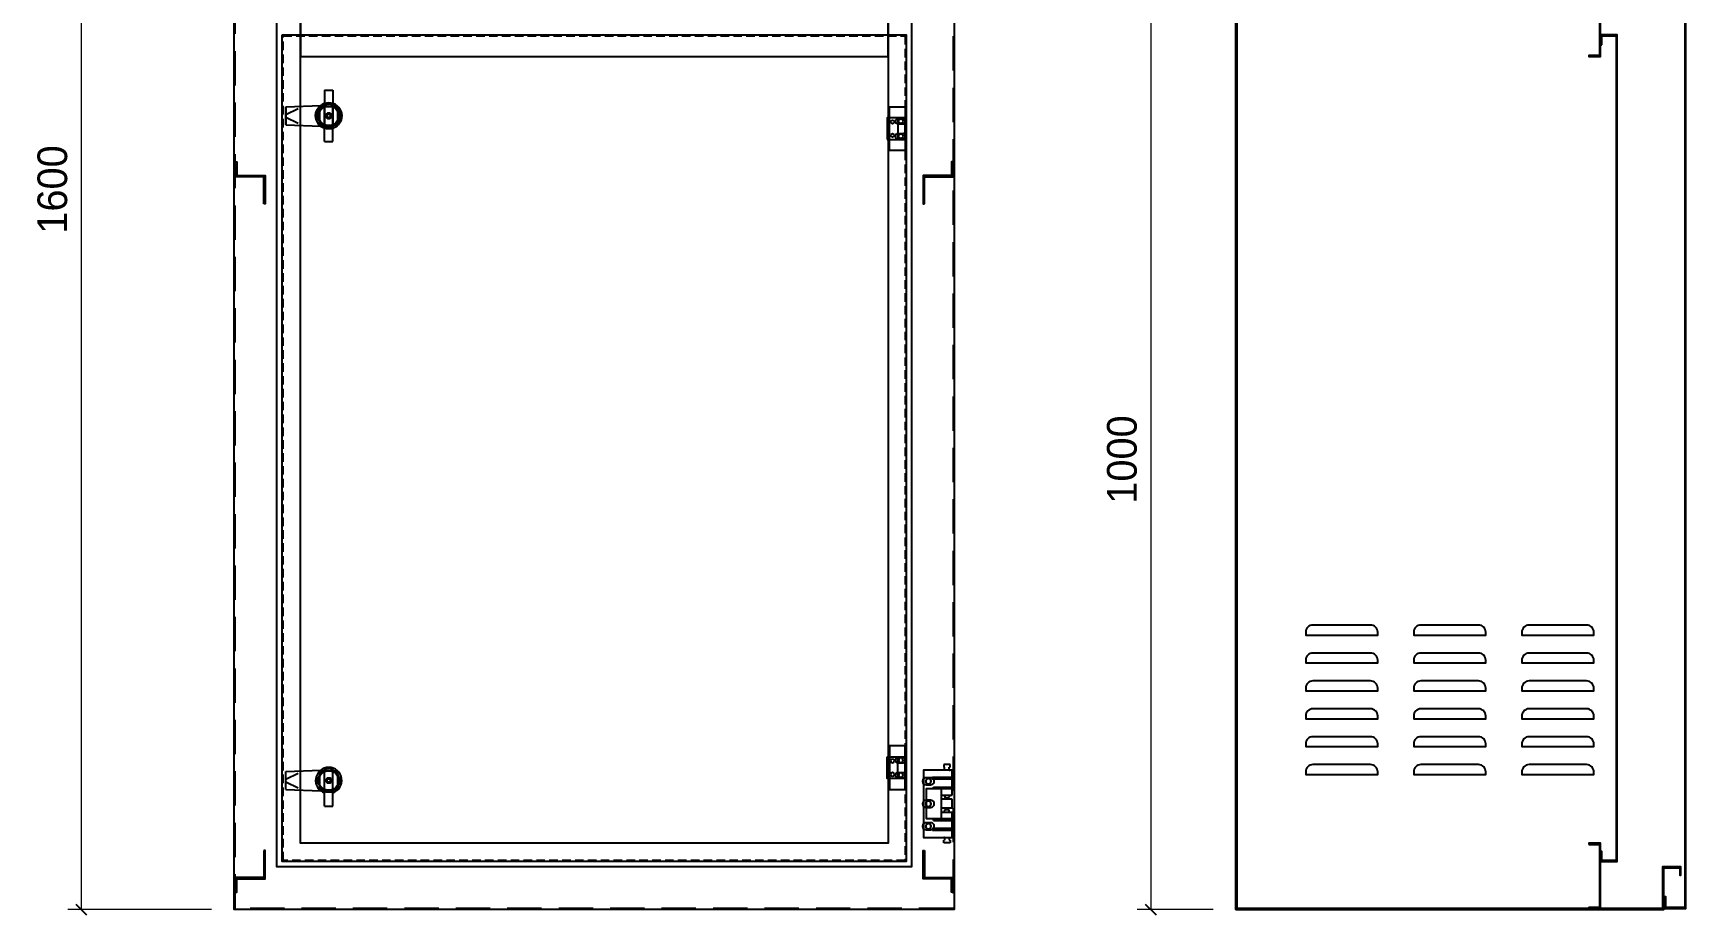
# Model space of a CAD drawing. Header units: millimetres. Extents: x 0 to 5930, y 0 to 4193.
# Drawn here: x 1238 to 3074, y 1970 to 2950 of the extents above; entities that cross this region are included whole.
import ezdxf

# ---------------------------------------------------------------- set-up
doc = ezdxf.new("R2010")
doc.units = ezdxf.units.MM
doc.linetypes.add('HIDDEN2', pattern=[4.7625, 3.175, -1.5875])
doc.linetypes.add('HIDDENX2', pattern=[19.05, 12.7, -6.35])
doc.layers.add('HEATER', color=1, linetype='Continuous')
doc.dimstyles.new('Dim-33', dxfattribs={"dimtxt": 33, "dimasz": 12, "dimexe": 15, "dimexo": 25, "dimgap": 15, "dimtad": 1, "dimdec": 0, "dimtxsty": 'Standard', "dimblk": 'OBLIQUE', "dimcen": 10, "dimclrd": 5, "dimclre": 5, "dimclrt": 3, "dimazin": 3, "dimtfac": 1, "dimtdec": 0, "dimtmove": 0, "dimatfit": 3, "dimldrblk": 'OPEN30', "dimlwd": 9, "dimlwe": 9})

# ---------------------------------------------------------------- blocks, each defined once
blk = doc.blocks.new('*D2')
at = {"color": 0, "linetype": 'ByBlock', "lineweight": -2}
for p, q in [((1297.6, 3570), (1285.6, 3582)), ((1285.6, 1982), (1297.6, 1970))]:
    blk.add_line(p, q, dxfattribs=at)
at = {"color": 5, "lineweight": 9, "ltscale": 3, "transparency": 16777216}
for p, q in [((1436.4, 3576), (1276.6, 3576)), ((1291.6, 3576), (1291.6, 1976)), ((1436.4, 1976), (1276.6, 1976))]:
    blk.add_line(p, q, dxfattribs=at)
at = {"layer": 'Defpoints', "color": 0, "ltscale": 3, "transparency": 16777216}
for p in [(1461.4, 3576), (1291.6, 1976), (1461.4, 1976)]:
    blk.add_point(p, dxfattribs=at)
at = {"color": 3, "ltscale": 3, "transparency": 16777216, "insert": (1259.7, 2776), "char_height": 33, "attachment_point": 5, "rotation": 90}
blk.add_mtext('1600', dxfattribs=at)
blk = doc.blocks.new('_Oblique')
at = {"color": 0, "linetype": 'ByBlock', "lineweight": -2}
blk.add_line((-0.5, -0.5), (0.5, 0.5), dxfattribs=at)
blk = doc.blocks.new('_Open30')
at = {"color": 0, "linetype": 'ByBlock', "lineweight": -2}
for p, q in [((-1, 0.27), (0, 0)), ((0, 0), (-1, -0.27)), ((0, 0), (-1, 0))]:
    blk.add_line(p, q, dxfattribs=at)
blk = doc.blocks.new('ovan6x9')
at = {"color": 2}
for p, q in [((2, 6), (8, 6)), ((2, 0), (8, 0))]:
    blk.add_line(p, q, dxfattribs=at)
for centre, start, end in [((2, 3), 90, 270), ((8, 3), 270, 90)]:
    blk.add_arc(centre, 3, start, end, dxfattribs=at)
blk = doc.blocks.new('HL036-1-1')
at = {"color": 1}
blk.add_line((9.5, 36.2), (9.5, 12.2), dxfattribs=at)
for points in [[(0, 48.5), (17.5, 48.5), (17.5, 0), (0, 0)], [(-2.5, 12.2), (17.5, 12.2), (17.5, 36.2), (-2.5, 36.2)]]:
    blk.add_lwpolyline(points, close=True, dxfattribs=at)
for centre, radius in [((3.5, 31.8), 2), ((3.5, 16.8), 2), ((12.7, 32.5), 2.5), ((12.7, 16), 2.5)]:
    blk.add_circle(centre, radius, dxfattribs=at)
blk = doc.blocks.new('SDGFGHGHG')
at = {"layer": 'HEATER'}
for p, q in [((860892.9, 570780.5), (860931.6, 570782)), ((860892.9, 570760.5), (860892.9, 570780.5)), ((860892.9, 570771.9), (860906.3, 570778.7)), ((860935.9, 570742), (860935.9, 570784.3)), ((860937.5, 570771.3), (860939.5, 570771.3)), ((860937.5, 570769.8), (860939.5, 570769.8)), ((860939.5, 570773.5), (860939.5, 570771.3)), ((860939.5, 570769.8), (860939.5, 570767.6)), ((860941.3, 570773.5), (860941.3, 570771.3)), ((860941.3, 570771.3), (860943.4, 570771.3)), ((860941.3, 570769.8), (860941.3, 570767.6)), ((860941.3, 570769.8), (860943.4, 570769.8)), ((860944.9, 570742), (860944.9, 570784.3)), ((860892.9, 570769.1), (860906.3, 570762.4)), ((860892.9, 570760.5), (860931.6, 570759.1)), ((860935.9, 570742), (860944.9, 570742))]:
    blk.add_line(p, q, dxfattribs=at)
blk.add_circle((860940.4, 570770.5), 3.08, dxfattribs=at)
blk.add_arc((860940.4, 570770.5), 14.5, 288.08, 251.92, dxfattribs=at)
blk = doc.blocks.new('SĐFHGGH')
at = {"layer": 'HEATER'}
for points in [[(860943.4, 570717), (860943.4, 570718.4), (860937.4, 570718.4), (860937.4, 570717)], [(860928.8, 570702.4), (860927.4, 570702.4), (860927.4, 570708.4), (860928.8, 570708.4)], [(860952.1, 570702.4), (860953.4, 570702.4), (860953.4, 570708.4), (860952.1, 570708.4)], [(860943.4, 570693.8), (860943.4, 570692.4), (860937.4, 570692.4), (860937.4, 570693.8)]]:
    blk.add_lwpolyline(points, dxfattribs=at)
for start, end in [(104.4775, 165.5225), (14.4775, 75.5225), (194.4775, 255.5225), (284.4775, 345.5225)]:
    blk.add_arc((860940.4, 570705.4), 12, start, end, dxfattribs=at)
blk = doc.blocks.new('MS722')
for name, p in [('SDGFGHGHG', (-860940.4, -570770.5)), ('SĐFHGGH', (-860940.4, -570705.4))]:
    blk.add_blockref(name, p)
blk = doc.blocks.new('*D3')
at = {"color": 5, "lineweight": 9, "ltscale": 3, "transparency": 16777216}
for p, q in [((2550.3, 2976), (2464.6, 2976)), ((2479.6, 2976), (2479.6, 1976)), ((2549.1, 1976), (2464.6, 1976))]:
    blk.add_line(p, q, dxfattribs=at)
at = {"color": 0, "linetype": 'ByBlock', "lineweight": -2}
for p, q in [((2485.6, 2970), (2473.6, 2982)), ((2473.6, 1982), (2485.6, 1970))]:
    blk.add_line(p, q, dxfattribs=at)
at = {"layer": 'Defpoints', "color": 0, "ltscale": 3, "transparency": 16777216}
for p in [(2575.3, 2976), (2479.6, 1976), (2574.1, 1976)]:
    blk.add_point(p, dxfattribs=at)
at = {"color": 3, "ltscale": 3, "transparency": 16777216, "insert": (2447.8, 2476), "char_height": 33, "attachment_point": 5, "rotation": 90}
blk.add_mtext('1000', dxfattribs=at)
blk = doc.blocks.new('HL011-1-6')
at = {"color": 1}
for p, q in [((29.5, 81), (22.5, 81)), ((22.5, 81), (22.5, 78)), ((23.5, 78), (22.5, 78)), ((23.5, 75), (22.5, 75)), ((23.5, 75), (23.5, 78)), ((29.5, 78), (28.5, 78)), ((28.5, 75), (28.5, 78)), ((28.5, 75), (29.5, 75)), ((29.5, 78), (29.5, 81)), ((11, 56), (11, 54)), ((11, 56), (32, 56)), ((22.5, 56), (22.5, 54)), ((29.5, 54), (29.5, 56)), ((20, 54), (20, 21)), ((20, 47), (32, 47)), ((32, 42.5), (20, 42.5)), ((23.1, 47), (24, 44)), ((24, 44), (28, 44)), ((28.9, 47), (28, 44)), ((11, 21), (11, 19)), ((11, 19), (32, 19)), ((32, 32.5), (20, 32.5)), ((20, 28), (32, 28)), ((22.5, 19), (22.5, 21)), ((23.1, 28), (24, 31)), ((24, 31), (28, 31)), ((28.9, 28), (28, 31)), ((29.5, 21), (29.5, 19)), ((23.5, 0), (22.5, 0)), ((23.5, 0), (23.5, -3)), ((28.5, 0), (28.5, -3)), ((28.5, 0), (29.5, 0)), ((22.5, -6), (22.5, -3)), ((23.5, -3), (22.5, -3)), ((29.5, -6), (22.5, -6)), ((29.5, -3), (28.5, -3)), ((29.5, -3), (29.5, -6))]:
    blk.add_line(p, q, dxfattribs=at)
for points in [[(32, 19), (32, 0), (0, 0), (0, 75), (32, 75), (32, 56)], [(32, 28), (32, 21), (3, 21), (3, 54), (32, 54), (32, 47)], [(32, 42.5), (32, 32.5)]]:
    blk.add_lwpolyline(points, dxfattribs=at)
for points in [[(10, 67), (32, 67), (32, 65), (10, 65)], [(10, 8), (32, 8), (32, 10), (10, 10)]]:
    blk.add_lwpolyline(points, close=True, dxfattribs=at)
for centre in [(5.5, 62.5), (5.5, 37.5), (5.5, 12.5)]:
    blk.add_circle(centre, 3, dxfattribs=at)

msp = doc.modelspace()

# ---------------------------------------------------------------- linework, layer by layer
at = {"ltscale": 3}
for points in [[(1461.4, 3576), (2261.4, 3576), (2261.4, 1976), (1461.4, 1976)], [(1508.8, 3493.6), (2214, 3493.6), (2214, 2023.4), (1508.8, 2023.4)]]:
    msp.add_lwpolyline(points, close=True, dxfattribs=at)
at = {"linetype": 'HIDDENX2', "ltscale": 3}
msp.add_lwpolyline([(1462.6, 3574.8), (2260.2, 3574.8), (2260.2, 1977.2), (1462.6, 1977.2)], close=True, dxfattribs=at)
at = {"color": 7}
for points in [[(2575.3, 3574.8), (2575.3, 3574.8), (2575.3, 1977.2), (2575.3, 1977.2), (2574.1, 1976), (2574.1, 1976), (2574.1, 3576), (2574.1, 3576)], [(3051.9, 3526.8), (3051.9, 3538.8), (3072.9, 3538.8), (3072.9, 1978.2), (3051.9, 1978.2), (3051.9, 1990.2), (3050.7, 1990.2), (3050.7, 1977), (3074.1, 1977), (3074.1, 3540), (3050.7, 3540), (3050.7, 3526.8)]]:
    msp.add_lwpolyline(points, close=True, dxfattribs=at)
at = {"color": 3, "ltscale": 3}
for points in [[(1535, 3467.4), (2187.8, 3467.4), (2187.8, 2049.6), (1535, 2049.6)], [(1535, 2923.6), (2187.8, 2923.6), (2187.8, 2976), (1535, 2976)]]:
    msp.add_lwpolyline(points, close=True, dxfattribs=at)
at = {"color": 3}
for points in [[(2575.3, 2974.8), (2575.3, 2974.8), (2575.3, 2974.8), (2978.2, 2974.8), (2978.2, 2924.8), (2966.2, 2924.8), (2966.2, 2923.6), (2979.4, 2923.6), (2979.4, 2976), (2575.3, 2976), (2575.3, 2974.8), (2575.3, 2974.8)], [(2966.2, 2048.4), (2978.2, 2048.4), (2978.2, 1978.4), (2966.2, 1978.4), (2966.2, 1977.2), (2979.4, 1977.2), (2979.4, 2049.6), (2966.2, 2049.6)]]:
    msp.add_lwpolyline(points, close=True, dxfattribs=at)
at = {"color": 6, "ltscale": 3}
msp.add_lwpolyline([(1514.8, 2947.8), (2208, 2947.8), (2208, 2029.4), (1514.8, 2029.4)], close=True, dxfattribs=at)
at = {"color": 6, "linetype": 'HIDDEN2', "ltscale": 3}
msp.add_lwpolyline([(1516, 2946.6), (2206.8, 2946.6), (2206.8, 2030.6), (1516, 2030.6)], close=True, dxfattribs=at)
at = {"color": 6}
msp.add_lwpolyline([(2980.6, 2936.6), (2980.6, 2946.6), (2996.6, 2946.6), (2996.6, 2030.6), (2980.6, 2030.6), (2980.6, 2040.6), (2979.4, 2040.6), (2979.4, 2029.4), (2997.8, 2029.4), (2997.8, 2947.8), (2979.4, 2947.8), (2979.4, 2936.6)], close=True, dxfattribs=at)
at = {"color": 2}
for points in [[(1556.3, 2847.5), (1576.8, 2847.5), (1576.8, 2868), (1556.3, 2868)], [(1556.3, 2109.1), (1576.8, 2109.1), (1576.8, 2129.6), (1556.3, 2129.6)]]:
    msp.add_lwpolyline(points, close=True, dxfattribs=at)
at = {"color": 33}
for points in [[(1494.4, 2760.2), (1494.4, 2790.2), (1462.9, 2790.2), (1462.9, 2806.7), (1464.4, 2806.7), (1464.4, 2791.7), (1495.9, 2791.7), (1495.9, 2760.2)], [(2228.4, 2760.2), (2228.4, 2790.2), (2259.9, 2790.2), (2259.9, 2806.7), (2258.4, 2806.7), (2258.4, 2791.7), (2226.9, 2791.7), (2226.9, 2760.2)], [(1494.4, 2041.7), (1494.4, 2011.7), (1462.9, 2011.7), (1462.9, 1995.2), (1464.4, 1995.2), (1464.4, 2010.2), (1495.9, 2010.2), (1495.9, 2041.7)], [(2228.4, 2041.7), (2228.4, 2011.7), (2259.9, 2011.7), (2259.9, 1995.2), (2258.4, 1995.2), (2258.4, 2010.2), (2226.9, 2010.2), (2226.9, 2041.7)]]:
    msp.add_lwpolyline(points, close=True, dxfattribs=at)
at = {"color": 2}
for points in [[(2723.8, 2292), (2659.8, 2292, 0.414214), (2651.8, 2284), (2651.8, 2281), (2731.8, 2281), (2731.8, 2284, 0.414214)], [(2843.8, 2292), (2779.8, 2292, 0.414214), (2771.8, 2284), (2771.8, 2281), (2851.8, 2281), (2851.8, 2284, 0.414214)], [(2963.8, 2292), (2899.8, 2292, 0.414214), (2891.8, 2284), (2891.8, 2281), (2971.8, 2281), (2971.8, 2284, 0.414214)], [(2723.8, 2261), (2659.8, 2261, 0.414214), (2651.8, 2253), (2651.8, 2250), (2731.8, 2250), (2731.8, 2253, 0.414214)], [(2843.8, 2261), (2779.8, 2261, 0.414214), (2771.8, 2253), (2771.8, 2250), (2851.8, 2250), (2851.8, 2253, 0.414214)], [(2963.8, 2261), (2899.8, 2261, 0.414214), (2891.8, 2253), (2891.8, 2250), (2971.8, 2250), (2971.8, 2253, 0.414214)], [(2723.8, 2230), (2659.8, 2230, 0.414214), (2651.8, 2222), (2651.8, 2219), (2731.8, 2219), (2731.8, 2222, 0.414214)], [(2843.8, 2230), (2779.8, 2230, 0.414214), (2771.8, 2222), (2771.8, 2219), (2851.8, 2219), (2851.8, 2222, 0.414214)], [(2963.8, 2230), (2899.8, 2230, 0.414214), (2891.8, 2222), (2891.8, 2219), (2971.8, 2219), (2971.8, 2222, 0.414214)], [(2723.8, 2199), (2659.8, 2199, 0.414214), (2651.8, 2191), (2651.8, 2188), (2731.8, 2188), (2731.8, 2191, 0.414214)], [(2843.8, 2199), (2779.8, 2199, 0.414214), (2771.8, 2191), (2771.8, 2188), (2851.8, 2188), (2851.8, 2191, 0.414214)], [(2963.8, 2199), (2899.8, 2199, 0.414214), (2891.8, 2191), (2891.8, 2188), (2971.8, 2188), (2971.8, 2191, 0.414214)], [(2723.8, 2168), (2659.8, 2168, 0.414214), (2651.8, 2160), (2651.8, 2157), (2731.8, 2157), (2731.8, 2160, 0.414214)], [(2843.8, 2168), (2779.8, 2168, 0.414214), (2771.8, 2160), (2771.8, 2157), (2851.8, 2157), (2851.8, 2160, 0.414214)], [(2963.8, 2168), (2899.8, 2168, 0.414214), (2891.8, 2160), (2891.8, 2157), (2971.8, 2157), (2971.8, 2160, 0.414214)], [(2723.8, 2137), (2659.8, 2137, 0.414214), (2651.8, 2129), (2651.8, 2126), (2731.8, 2126), (2731.8, 2129, 0.414214)], [(2843.8, 2137), (2779.8, 2137, 0.414214), (2771.8, 2129), (2771.8, 2126), (2851.8, 2126), (2851.8, 2129, 0.414214)], [(2963.8, 2137), (2899.8, 2137, 0.414214), (2891.8, 2129), (2891.8, 2126), (2971.8, 2126), (2971.8, 2129, 0.414214)], [(2230.2, 2122.5, 1), (2230.2, 2114.5), (2235.2, 2114.5, 1), (2235.2, 2122.5)], [(2230.2, 2097.5, 1), (2230.2, 2089.5), (2235.2, 2089.5, 1), (2235.2, 2097.5)], [(2230.2, 2072.5, 1), (2230.2, 2064.5), (2235.2, 2064.5, 1), (2235.2, 2072.5)]]:
    msp.add_lwpolyline(points, format="xyb", close=True, dxfattribs=at)
at = {"color": 7}
msp.add_lwpolyline([(2574.1, 1976), (3049.4, 1976), (3049.4, 2022.2), (3067.4, 2022.2), (3067.4, 2014.2), (3068.6, 2014.2), (3068.6, 2023.4), (3048.2, 2023.4), (3048.2, 1977.2), (2575.3, 1977.2)], dxfattribs=at)
at = {"color": 2}
for centre in [(1566.5, 2857.8), (1566.5, 2119.4)]:
    msp.add_circle(centre, 11, dxfattribs=at)

# ---------------------------------------------------------------- block references
at = {"color": 7, "xscale": -1, "rotation": 180}
for name, p in [('MS722', (1566.5, 2857.8)), ('HL036-1-1', (2189.3, 2157.9)), ('ovan6x9', (2197, 2144.9)), ('HL011-1-6', (2227.2, 2131)), ('ovan6x9', (2197, 2128.4))]:
    msp.add_blockref(name, p, dxfattribs=at)
for p in [(1566.5, 2857.8), (1566.5, 2119.4)]:
    msp.add_blockref('MS722', p)
at = {"color": 7}
for name, p in [('HL036-1-1', (2189.3, 2819.3)), ('ovan6x9', (2197, 2848.8)), ('ovan6x9', (2197, 2832.3)), ('MS722', (1566.5, 2119.4))]:
    msp.add_blockref(name, p, dxfattribs=at)

# ---------------------------------------------------------------- dimensions: what is measured, and where the dimension line sits
at = {"ltscale": 3}
for base, p1, p2, picture, middle in [((1291.6, 1976), (1461.4, 3576), (1461.4, 1976), '*D2', (1259.7, 2776)), ((2479.6, 1976), (2575.3, 2976), (2574.1, 1976), '*D3', (2447.8, 2476))]:
    dim = msp.add_linear_dim(base=base, p1=p1, p2=p2, angle=90, dimstyle='Dim-33', dxfattribs=at)
    dim.commit()
    dim.dimension.update_dxf_attribs({"geometry": picture, "text_midpoint": middle})

doc.saveas('drawing.dxf')
